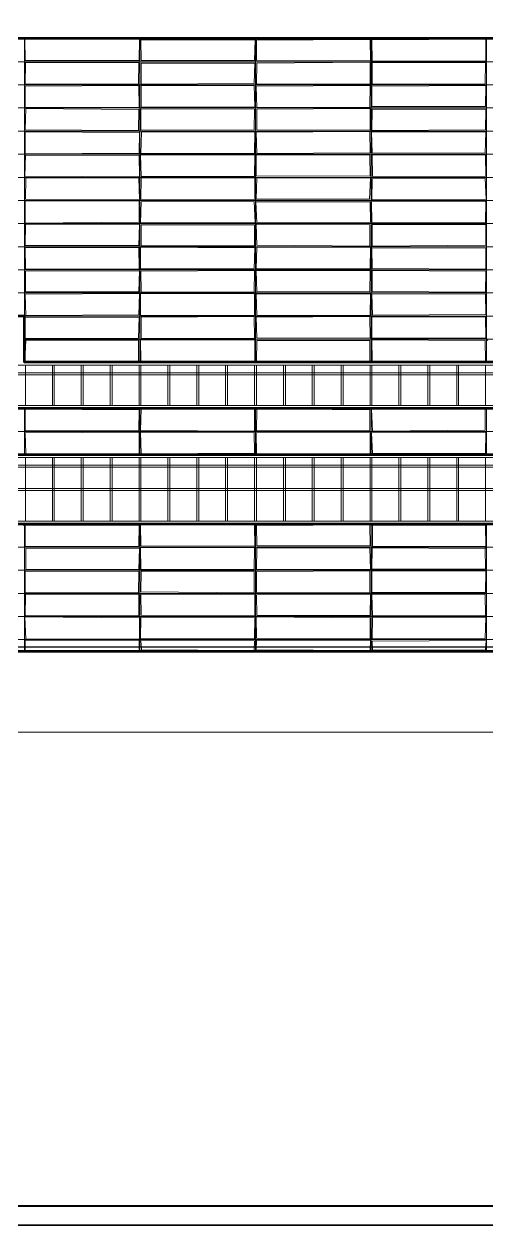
# Model space of a CAD drawing. Extents: x -50000 to 1632000, y -47600 to 308800.
# Drawn here: x 999987 to 1024013, y 189500 to 252350 of the extents above; entities that cross this region are included whole.
import ezdxf

# ---------------------------------------------------------------- set-up
doc = ezdxf.new("R2010")
doc.units = 0
doc.header["$MEASUREMENT"] = 0
doc.layers.get('Defpoints').update_dxf_attribs({"color": 6})
doc.layers.add('1', color=7, linetype='Continuous')
doc.layers.add('2', color=7, linetype='Continuous')
doc.styles.get("Standard").update_dxf_attribs({"font": 'isocpeur.ttf'})
doc.dimstyles.get("Standard").update_dxf_attribs({"dimscale": 200, "dimtxt": 2.5, "dimasz": 1.5, "dimexe": 1.5, "dimexo": 5, "dimgap": 1, "dimtad": 1, "dimtoh": 1, "dimdec": 0, "dimrnd": 10, "dimzin": 0, "dimtxsty": 'Standard', "dimblk": 'OBLIQUE', "dimcen": 1, "dimdle": 1.5, "dimclrd": 256, "dimclre": 256, "dimclrt": 256, "dimadec": 0, "dimazin": 0, "dimtfac": 1, "dimtdec": 0, "dimtix": 1, "dimtmove": 0, "dimatfit": 3, "dimldrblk": 'NONE', "dimfxl": 1, "dimtolj": 1, "dimtzin": 0, "dimlwd": 18, "dimlwe": 18, "dimarcsym": 1})

# ---------------------------------------------------------------- blocks, each defined once
blk = doc.blocks.new('_Oblique')
at = {"color": 0, "linetype": 'ByBlock', "lineweight": -2}
blk.add_line((-0.5, -0.5), (0.5, 0.5), dxfattribs=at)
blk = doc.blocks.new('*D18')
at = {"layer": '1', "linetype": 'Continuous', "lineweight": 18, "transparency": 16777216}
blk.add_line((837700, 215600), (1240300, 215600), dxfattribs=at)
at = {"layer": 'Defpoints', "color": 0, "linetype": 'Continuous', "transparency": 16777216}
for p in [(838000, 220000), (1240000, 220000), (1240000, 215600)]:
    blk.add_point(p, dxfattribs=at)
at = {"layer": '1', "linetype": 'Continuous', "lineweight": 18, "transparency": 16777216, "xscale": 300, "yscale": 300, "zscale": 300, "rotation": 180}
blk.add_blockref('_Oblique', (838000, 215600), dxfattribs=at)
at = {"layer": '1', "linetype": 'Continuous', "lineweight": 18, "transparency": 16777216, "xscale": 300, "yscale": 300, "zscale": 300}
blk.add_blockref('_Oblique', (1240000, 215600), dxfattribs=at)
at = {"layer": '1', "linetype": 'Continuous', "lineweight": 18, "transparency": 16777216, "insert": (1039000, 216050), "char_height": 500, "attachment_point": 5}
blk.add_mtext('\\A1;402000', dxfattribs=at)
blk = doc.blocks.new('_None')
blk = doc.blocks.new('*D19')
at = {"layer": '2', "linetype": 'Continuous', "lineweight": 18, "transparency": 16777216}
blk.add_line((837700, -4400), (1240300, -4400), dxfattribs=at)
at = {"layer": 'Defpoints', "color": 0, "linetype": 'Continuous', "transparency": 16777216}
for p in [(1240000, 220000), (838000, 0), (1240000, -4400)]:
    blk.add_point(p, dxfattribs=at)
at = {"layer": '2', "linetype": 'Continuous', "lineweight": 18, "transparency": 16777216, "xscale": 300, "yscale": 300, "zscale": 300, "rotation": 180}
blk.add_blockref('_Oblique', (838000, -4400), dxfattribs=at)
at = {"layer": '2', "linetype": 'Continuous', "lineweight": 18, "transparency": 16777216, "xscale": 300, "yscale": 300, "zscale": 300}
blk.add_blockref('_Oblique', (1240000, -4400), dxfattribs=at)
at = {"layer": '2', "linetype": 'Continuous', "lineweight": 18, "transparency": 16777216, "insert": (1039000, -3950), "char_height": 500, "attachment_point": 5}
blk.add_mtext('\\A1;402000', dxfattribs=at)

msp = doc.modelspace()

# ---------------------------------------------------------------- linework, layer by layer
at = {"layer": '1', "color": 8, "linetype": 'Continuous', "lineweight": 13}
for p, q in [((1240300, 251600), (838000, 251600)), ((1000000, 251600), (1000000, 234800)), ((1006000, 251600), (1006000, 234800)), ((1012000, 251600), (1012000, 234800)), ((1018000, 251600), (1018000, 234800)), ((1024000, 251600), (1024000, 234800)), ((1240000, 250400), (838000, 250400)), ((1240000, 249200), (838000, 249200)), ((838000, 248000), (1240000, 248000)), ((1240000, 246800), (838000, 246800)), ((838000, 245600), (1240000, 245600)), ((838000, 244400), (1240000, 244400)), ((838000, 243200), (1240000, 243200)), ((838000, 242000), (1240000, 242000)), ((1240000, 240800), (838000, 240800)), ((838000, 239600), (1240000, 239600)), ((1240000, 238400), (838000, 238400)), ((838000, 237200), (1240000, 237200)), ((1054000, 236000), (1000000, 236000)), ((1000000, 234800), (1054000, 234800)), ((1240000, 232400), (838000, 232400)), ((1000000, 232400), (1000000, 230000)), ((1006000, 232400), (1006000, 230000)), ((1012000, 232400), (1012000, 230000)), ((1018000, 232400), (1018000, 230000)), ((1024000, 232400), (1024000, 230000)), ((838000, 231200), (1240000, 231200)), ((1240000, 226400), (838000, 226400)), ((1000000, 226400), (1000000, 219800)), ((1006000, 226400), (1006000, 219800)), ((1012000, 226400), (1012000, 219800)), ((1018000, 226400), (1018000, 219800)), ((1024000, 226400), (1024000, 219800)), ((1240000, 225200), (838000, 225200)), ((838000, 224000), (1240000, 224000)), ((838000, 222800), (1240000, 222800)), ((1240000, 221600), (838000, 221600)), ((1240000, 220400), (838000, 220400)), ((830684.8, 219800), (1240000, 219800))]:
    msp.add_line(p, q, dxfattribs=at)
at = {"layer": '1', "color": 8, "linetype": 'Continuous', "lineweight": 9}
for p, q in [((1000027.4, 251563.1), (1005971.8, 251570.9)), ((1000033.7, 250461.2), (1000027.4, 251563.1)), ((1005959.3, 250462.9), (1005971.8, 251570.9)), ((1006038.5, 251546.5), (1011974, 251533.7)), ((1006067.1, 250463), (1006038.5, 251546.5)), ((1011941.8, 250474.1), (1011974, 251533.7)), ((1012045.2, 250472.3), (1012057.3, 251527)), ((1012057.3, 251527), (1017960.1, 251551.7)), ((1017969.4, 250446.4), (1017960.1, 251551.7)), ((1018039, 251539.5), (1023967.6, 251574.6)), ((1018065.1, 250437.8), (1018039, 251539.5)), ((1023959, 250433.2), (1023967.6, 251574.6)), ((1000033.7, 250461.2), (1005959.3, 250462.9)), ((1000036.7, 249242.5), (1000049.7, 250354.6)), ((1000049.7, 250354.6), (1005947.6, 250347.2)), ((1005925.3, 249251.2), (1005947.6, 250347.2)), ((1006054.3, 249237.8), (1006061, 250332.1)), ((1006061, 250332.1), (1011959.7, 250326)), ((1006067.1, 250463), (1011941.8, 250474.1)), ((1011939, 249267), (1011959.7, 250326)), ((1012045.2, 250472.3), (1017969.4, 250446.4)), ((1012051.1, 249233.7), (1012071.3, 250333.9)), ((1012071.3, 250333.9), (1017956.2, 250372.6)), ((1017961, 249232.5), (1017956.2, 250372.6)), ((1018052.7, 250369.6), (1023953.1, 250345.5)), ((1018066.2, 249234.4), (1018052.7, 250369.6)), ((1018065.1, 250437.8), (1023959, 250433.2)), ((1023932.5, 249251.8), (1023953.1, 250345.5)), ((1000028.4, 249129), (1005933.8, 249163.5)), ((1000034.3, 248030.2), (1000028.4, 249129)), ((1000036.7, 249242.5), (1005925.3, 249251.2)), ((1005951, 248034.5), (1005933.8, 249163.5)), ((1006054.3, 249237.8), (1011939, 249267)), ((1006058, 248047.1), (1006065.7, 249167.5)), ((1006065.7, 249167.5), (1011937.7, 249165.6)), ((1011957.9, 248058.6), (1011937.7, 249165.6)), ((1012042.8, 249128.9), (1017948.9, 249166.3)), ((1012065.6, 248029.5), (1012042.8, 249128.9)), ((1012051.1, 249233.7), (1017961, 249232.5)), ((1017944.2, 248041.2), (1017948.9, 249166.3)), ((1018035.9, 249135), (1023969.3, 249171.1)), ((1018049.3, 248074.8), (1018035.9, 249135)), ((1018066.2, 249234.4), (1023932.5, 249251.8)), ((1023953.2, 248073.7), (1023969.3, 249171.1)), ((1000031.2, 246860.9), (1000064.1, 247973.4)), ((1000034.3, 248030.2), (1005951, 248034.5)), ((1000064.1, 247973.4), (1005937.6, 247928.2)), ((1005930.3, 246827.5), (1005937.6, 247928.2)), ((1006048.6, 246845), (1006052.5, 247949.7)), ((1006052.5, 247949.7), (1011944.9, 247946.1)), ((1006058, 248047.1), (1011957.9, 248058.6)), ((1011925.1, 246866.1), (1011944.9, 247946.1)), ((1012065.6, 248029.5), (1017944.2, 248041.2)), ((1012067.1, 246870.6), (1012068.4, 247940.3)), ((1012068.4, 247940.3), (1017960.6, 247971.7)), ((1017946.9, 246841.8), (1017960.6, 247971.7)), ((1018038.4, 246829.1), (1018053.4, 247938.3)), ((1018049.3, 248074.8), (1023953.2, 248073.7)), ((1018053.4, 247938.3), (1023964.8, 247935.6)), ((1023953.4, 246858.9), (1023964.8, 247935.6)), ((1000031.2, 246860.9), (1005930.3, 246827.5)), ((1000036.7, 245628.1), (1000042.5, 246761.6)), ((1000042.5, 246761.6), (1005973.2, 246729)), ((1005953.2, 245661.8), (1005973.2, 246729)), ((1006045.7, 245632.1), (1006074.9, 246752.4)), ((1006048.6, 246845), (1011925.1, 246866.1)), ((1006074.9, 246752.4), (1011960.8, 246761.5)), ((1011942.7, 245640.5), (1011960.8, 246761.5)), ((1012039.8, 246737.8), (1017943.8, 246774.8)), ((1012073.6, 245631.7), (1012039.8, 246737.8)), ((1012067.1, 246870.6), (1017946.9, 246841.8)), ((1017963.1, 245671.2), (1017943.8, 246774.8)), ((1018030.1, 246745.7), (1023967.8, 246757.9)), ((1018061.5, 245664.4), (1018030.1, 246745.7)), ((1018038.4, 246829.1), (1023953.4, 246858.9)), ((1023931.1, 245651.7), (1023967.8, 246757.9)), ((1000025.1, 244465.8), (1000056.6, 245546.3)), ((1000036.7, 245628.1), (1005953.2, 245661.8)), ((1000056.6, 245546.3), (1005962.5, 245539.4)), ((1005973.2, 244431.6), (1005962.5, 245539.4)), ((1006026.1, 245567.3), (1011963.9, 245564.1)), ((1006053.9, 244450.8), (1006026.1, 245567.3)), ((1006045.7, 245632.1), (1011942.7, 245640.5)), ((1011951.2, 244451.3), (1011963.9, 245564.1)), ((1012029.9, 244473.9), (1012033.5, 245567.7)), ((1012033.5, 245567.7), (1017930.7, 245545)), ((1012073.6, 245631.7), (1017963.1, 245671.2)), ((1017962.6, 244467.2), (1017930.7, 245545)), ((1018061.5, 245664.4), (1023931.1, 245651.7)), ((1018067.4, 245569.7), (1023937.7, 245546.7)), ((1018074.7, 244450.9), (1018067.4, 245569.7)), ((1023957, 244456.6), (1023937.7, 245546.7)), ((1000025.1, 244465.8), (1005973.2, 244431.6)), ((1000055.2, 243262), (1000069.5, 244349.4)), ((1000069.5, 244349.4), (1005949, 244374.4)), ((1005969.3, 243241.2), (1005949, 244374.4)), ((1006048.9, 243246.6), (1006060.5, 244352.8)), ((1006053.9, 244450.8), (1011951.2, 244451.3)), ((1006060.5, 244352.8), (1011970.4, 244374)), ((1011969.5, 243272.2), (1011970.4, 244374)), ((1012029.9, 244473.9), (1017962.6, 244467.2)), ((1012040.3, 243260.1), (1012074.8, 244374.6)), ((1012074.8, 244374.6), (1017973.2, 244352.5)), ((1017925.2, 243264), (1017973.2, 244352.5)), ((1018044.8, 243235.5), (1018058.6, 244327.8)), ((1018058.6, 244327.8), (1023930.4, 244358.4)), ((1018074.7, 244450.9), (1023957, 244456.6)), ((1023972, 243265), (1023930.4, 244358.4)), ((1000055.2, 243262), (1005969.3, 243241.2)), ((1006048.9, 243246.6), (1011969.5, 243272.2)), ((1012040.3, 243260.1), (1017925.2, 243264)), ((1018044.8, 243235.5), (1023972, 243265)), ((1000030.5, 242028.2), (1000041.4, 243174.9)), ((1000041.4, 243174.9), (1005958.8, 243158.5)), ((1005961.5, 242069.4), (1005958.8, 243158.5)), ((1006030.4, 242033.6), (1006055, 243128.8)), ((1006055, 243128.8), (1011932.4, 243146.4)), ((1011974.3, 242063.4), (1011932.4, 243146.4)), ((1012025.2, 243127.3), (1017951.7, 243126.7)), ((1012060.9, 242046.7), (1012025.2, 243127.3)), ((1017964.6, 242071.2), (1017951.7, 243126.7)), ((1018031.8, 243126.5), (1023966.5, 243156.8)), ((1018037.9, 242050.2), (1018031.8, 243126.5)), ((1023944.6, 242034.8), (1023966.5, 243156.8)), ((1000030.5, 242028.2), (1005961.5, 242069.4)), ((1000046.4, 241963.3), (1005970.7, 241973.5)), ((1005947.8, 240865.3), (1005970.7, 241973.5)), ((1006030.4, 242033.6), (1011974.3, 242063.4)), ((1012060.9, 242046.7), (1017964.6, 242071.2)), ((1018037.9, 242050.2), (1023944.6, 242034.8)), ((1000035.6, 240866), (1000046.4, 241963.3)), ((1006054.1, 241938.6), (1011946.3, 241942.2)), ((1006059.6, 240851.8), (1006054.1, 241938.6)), ((1011952, 240848.7), (1011946.3, 241942.2)), ((1012034.4, 241963.8), (1017944.4, 241934)), ((1012063.4, 240870.5), (1012034.4, 241963.8)), ((1017933.2, 240829.2), (1017944.4, 241934)), ((1018054.6, 241944.2), (1023962, 241955.6)), ((1018058, 240832.1), (1018054.6, 241944.2)), ((1023971.2, 240873.3), (1023962, 241955.6)), ((1000029.2, 240764.2), (1005932.5, 240754.7)), ((1000061.2, 239626.7), (1000029.2, 240764.2)), ((1000035.6, 240866), (1005947.8, 240865.3)), ((1005957, 239645.1), (1005932.5, 240754.7)), ((1006026.8, 239651.1), (1006030.7, 240767.4)), ((1006030.7, 240767.4), (1011957.2, 240734.8)), ((1006059.6, 240851.8), (1011952, 240848.7)), ((1011934.4, 239656.7), (1011957.2, 240734.8)), ((1012041.9, 239644.3), (1012062, 240770.4)), ((1012062, 240770.4), (1017964.4, 240759.3)), ((1012063.4, 240870.5), (1017933.2, 240829.2)), ((1017949.5, 239647.4), (1017964.4, 240759.3)), ((1018041.8, 240744.2), (1023969.3, 240725.8)), ((1018063.3, 239670.1), (1018041.8, 240744.2)), ((1018058, 240832.1), (1023971.2, 240873.3)), ((1023968.4, 239636.9), (1023969.3, 240725.8)), ((1000047.6, 238451.4), (1000050.2, 239530.9)), ((1000050.2, 239530.9), (1005967.9, 239547.7)), ((1000061.2, 239626.7), (1005957, 239645.1)), ((1005939, 238455.7), (1005967.9, 239547.7)), ((1006026.8, 239651.1), (1011934.4, 239656.7)), ((1006047.5, 239525.1), (1011945.6, 239568)), ((1006061.7, 238436), (1006047.5, 239525.1)), ((1011933.9, 238441.4), (1011945.6, 239568)), ((1012030.6, 239566.6), (1017957.7, 239537.9)), ((1012072.1, 238456.9), (1012030.6, 239566.6)), ((1012041.9, 239644.3), (1017949.5, 239647.4)), ((1017934.1, 238466.4), (1017957.7, 239537.9)), ((1018063.3, 239670.1), (1023968.4, 239636.9)), ((1018063.8, 239561.8), (1023968.3, 239527.8)), ((1018065.9, 238473.2), (1018063.8, 239561.8)), ((1023937, 238430), (1023968.3, 239527.8)), ((1000030.4, 238342.9), (1005969.7, 238372.6)), ((1000069.1, 237230), (1000030.4, 238342.9)), ((1000047.6, 238451.4), (1005939, 238455.7)), ((1005942.2, 237256.9), (1005969.7, 238372.6)), ((1006028.3, 237226.2), (1006029, 238369.5)), ((1006029, 238369.5), (1011951.3, 238348.4)), ((1006061.7, 238436), (1011933.9, 238441.4)), ((1011953.6, 237236.4), (1011951.3, 238348.4)), ((1012038.5, 238358), (1017966.3, 238348)), ((1012071, 237236.5), (1012038.5, 238358)), ((1012072.1, 238456.9), (1017934.1, 238466.4)), ((1017952, 237229.4), (1017966.3, 238348)), ((1018040, 238338.4), (1023946.7, 238351)), ((1018070.1, 237241.1), (1018040, 238338.4)), ((1018065.9, 238473.2), (1023937, 238430)), ((1023959.7, 237273.5), (1023946.7, 238351)), ((1000036.3, 237126), (1005960.3, 237146.6)), ((1000039.2, 236037.7), (1000036.3, 237126)), ((1000069.1, 237230), (1005942.2, 237256.9)), ((1005930.1, 236046.4), (1005960.3, 237146.6)), ((1006028.3, 237226.2), (1011953.6, 237236.4)), ((1006060.1, 237134.8), (1011931.5, 237167.9)), ((1006060.6, 236051.6), (1006060.1, 237134.8)), ((1011952.6, 236031.5), (1011931.5, 237167.9)), ((1012032.8, 237140.1), (1017936.9, 237168.3)), ((1012064.7, 236071.3), (1012032.8, 237140.1)), ((1012071, 237236.5), (1017952, 237229.4)), ((1017953.3, 236046.1), (1017936.9, 237168.3)), ((1018037, 237163.3), (1023939.2, 237166.3)), ((1018042.9, 236056.8), (1018037, 237163.3)), ((1018070.1, 237241.1), (1023959.7, 237273.5)), ((1023967.5, 236050.1), (1023939.2, 237166.3)), ((1000026.7, 234835.4), (1000068.3, 235954.5)), ((1000039.2, 236037.7), (1005930.1, 236046.4)), ((1000068.3, 235954.5), (1005927.1, 235951.9)), ((1005926.6, 234826.1), (1005927.1, 235951.9)), ((1006034.6, 235958.9), (1011967.6, 235947.5)), ((1006043.6, 234864.4), (1006034.6, 235958.9)), ((1006060.6, 236051.6), (1011952.6, 236031.5)), ((1011971.6, 234838.8), (1011967.6, 235947.5)), ((1012043.8, 234841.9), (1012067, 235928.1)), ((1012064.7, 236071.3), (1017953.3, 236046.1)), ((1012067, 235928.1), (1017940.7, 235930.2)), ((1017930.4, 234826.7), (1017940.7, 235930.2)), ((1018042.9, 236056.8), (1023967.5, 236050.1)), ((1018050.5, 235970.3), (1023932, 235927.6)), ((1018060.8, 234866.3), (1018050.5, 235970.3)), ((1023950.4, 234841.3), (1023932, 235927.6)), ((1024000, 236000), (1024073, 235927.6)), ((1000026.7, 234835.4), (1005926.6, 234826.1)), ((1006043.6, 234864.4), (1011971.6, 234838.8)), ((1012043.8, 234841.9), (1017930.4, 234826.7)), ((1018060.8, 234866.3), (1023950.4, 234841.3)), ((1000033.2, 231246.1), (1000033.9, 232361.2)), ((1000033.9, 232361.2), (1005966.4, 232329.4)), ((1005941.7, 231250.1), (1005966.4, 232329.4)), ((1006034.6, 231258.7), (1006065.5, 232371.4)), ((1006065.5, 232371.4), (1011956.5, 232368.9)), ((1011951.2, 231225.1), (1011956.5, 232368.9)), ((1012050.5, 231234.9), (1012064.9, 232373.5)), ((1012064.9, 232373.5), (1017942.8, 232326.8)), ((1017932, 231259.4), (1017942.8, 232326.8)), ((1018025.3, 232357.9), (1023931.9, 232372.8)), ((1018070.2, 231228.6), (1018025.3, 232357.9)), ((1023935.1, 231268.9), (1023931.9, 232372.8)), ((1000033.2, 231246.1), (1005941.7, 231250.1)), ((1000045, 231130.6), (1005953.5, 231165.1)), ((1000074.5, 230060.5), (1000045, 231130.6)), ((1005958.2, 230028.2), (1005953.5, 231165.1)), ((1006034.6, 231258.7), (1011951.2, 231225.1)), ((1006035.2, 231165.1), (1011932.4, 231162.6)), ((1006057.9, 230053.8), (1006035.2, 231165.1)), ((1011950.4, 230074.4), (1011932.4, 231162.6)), ((1012034, 231141.9), (1017960.7, 231151.6)), ((1012049.6, 230068.7), (1012034, 231141.9)), ((1012050.5, 231234.9), (1017932, 231259.4)), ((1017946.7, 230031.5), (1017960.7, 231151.6)), ((1018027.6, 231130.8), (1023960.2, 231167.7)), ((1018074.1, 230057.1), (1018027.6, 231130.8)), ((1018070.2, 231228.6), (1023935.1, 231268.9)), ((1023952.2, 230054), (1023960.2, 231167.7)), ((1000074.5, 230060.5), (1005958.2, 230028.2)), ((1006057.9, 230053.8), (1011950.4, 230074.4)), ((1012049.6, 230068.7), (1017946.7, 230031.5)), ((1018074.1, 230057.1), (1023952.2, 230054)), ((1000000, 226400), (999927.8, 226329.6)), ((1000034, 226350), (1005961.9, 226333.4)), ((1000034.9, 225241.4), (1000034, 226350)), ((1005937.9, 225256.4), (1005961.9, 226333.4)), ((1006035.4, 226361.6), (1011948.1, 226343.1)), ((1006050.5, 225272.9), (1006035.4, 226361.6)), ((1011969.9, 225253.3), (1011948.1, 226343.1)), ((1012058.7, 226333), (1017942, 226350.7)), ((1012063.9, 225267.8), (1012058.7, 226333)), ((1017947.4, 225270.1), (1017942, 226350.7)), ((1018000, 226400), (1018074.5, 226331.5)), ((1018068.5, 225242.2), (1018074.5, 226331.5)), ((1018074.5, 226331.5), (1023947.4, 226335.2)), ((1023954.4, 225230.9), (1023947.4, 226335.2)), ((1000034.9, 225241.4), (1005937.9, 225256.4)), ((1000064.3, 225133.6), (1005970.4, 225155.3)), ((1000069.4, 224058.2), (1000064.3, 225133.6)), ((1005932, 224043), (1005970.4, 225155.3)), ((1006033.2, 225161), (1011944.3, 225174.8)), ((1006045.9, 224039.3), (1006033.2, 225161)), ((1006050.5, 225272.9), (1011969.9, 225253.3)), ((1011926.1, 224048.5), (1011944.3, 225174.8)), ((1012056.7, 224037.8), (1012061.2, 225163.1)), ((1012061.2, 225163.1), (1017945.7, 225151.5)), ((1012063.9, 225267.8), (1017947.4, 225270.1)), ((1017974, 224039.1), (1017945.7, 225151.5)), ((1018047.2, 224052.3), (1018060.3, 225170.7)), ((1018060.3, 225170.7), (1023925.1, 225128.5)), ((1018068.5, 225242.2), (1023954.4, 225230.9)), ((1024000, 225200), (1023925.1, 225128.5)), ((1023943.9, 224049.6), (1023925.1, 225128.5)), ((1000042.6, 223954.8), (1000036, 222831.5)), ((1000042.6, 223954.8), (1005942.4, 223937.9)), ((1000069.4, 224058.2), (1005932, 224043)), ((1005931.7, 222831.8), (1005942.4, 223937.9)), ((1006042.5, 222874), (1006053.6, 223950.4)), ((1006045.9, 224039.3), (1011926.1, 224048.5)), ((1006053.6, 223950.4), (1011929.2, 223953.5)), ((1011934.6, 222826.5), (1011929.2, 223953.5)), ((1012043.9, 222838.7), (1012050, 223935.3)), ((1012050, 223935.3), (1017933, 223963.4)), ((1012056.7, 224037.8), (1017974, 224039.1)), ((1017940.6, 222835.1), (1017933, 223963.4)), ((1018038.6, 222843.5), (1018041.1, 223966.7)), ((1018041.1, 223966.7), (1023954.3, 223968.5)), ((1018047.2, 224052.3), (1023943.9, 224049.6)), ((1023938.8, 222843.5), (1023954.3, 223968.5)), ((1000030.7, 221626), (1000057.6, 222751.3)), ((1000036, 222831.5), (1005931.7, 222831.8)), ((1000057.6, 222751.3), (1005933.6, 222736.5)), ((1005943.2, 221653.9), (1005933.6, 222736.5)), ((1006042.5, 222874), (1011934.6, 222826.5)), ((1006052.7, 222738), (1011962, 222731.4)), ((1006053.8, 221672.4), (1006052.7, 222738)), ((1011963.3, 221645.4), (1011962, 222731.4)), ((1012043.9, 222838.7), (1017940.6, 222835.1)), ((1012045.6, 222730.6), (1017971.7, 222742.8)), ((1012063.1, 221646.1), (1012045.6, 222730.6)), ((1017962.5, 221655), (1017971.7, 222742.8)), ((1018038.6, 222843.5), (1023938.8, 222843.5)), ((1018043, 222734.9), (1023933.6, 222760.9)), ((1018071.9, 221630), (1018043, 222734.9)), ((1023940.5, 221631), (1023933.6, 222760.9)), ((1000025.7, 221574.9), (1005973, 221527.2)), ((1000071.1, 220427.2), (1000025.7, 221574.9)), ((1000030.7, 221626), (1005943.2, 221653.9)), ((1005970.2, 220440.4), (1005973, 221527.2)), ((1006034.4, 220442.4), (1006043.6, 221542.7)), ((1006043.6, 221542.7), (1011972.2, 221536.8)), ((1006053.8, 221672.4), (1011963.3, 221645.4)), ((1011943.8, 220443.2), (1011972.2, 221536.8)), ((1012030.3, 221574.7), (1017955.8, 221539.2)), ((1012054.9, 220468.9), (1012030.3, 221574.7)), ((1012063.1, 221646.1), (1017962.5, 221655)), ((1017963, 220439.5), (1017955.8, 221539.2)), ((1018056.8, 220435.9), (1018070.9, 221543)), ((1018070.9, 221543), (1023957.7, 221569.9)), ((1018071.9, 221630), (1023940.5, 221631)), ((1023928, 220455.2), (1023957.7, 221569.9)), ((1000029.6, 220347.2), (1005957.1, 220370.2)), ((1000033.8, 219839.5), (1000029.6, 220347.2)), ((1000071.1, 220427.2), (1005970.2, 220440.4)), ((1005952.9, 219851.5), (1005957.1, 220370.2)), ((1006034.4, 220442.4), (1011943.8, 220443.2)), ((1006046.7, 220355.9), (1011954.3, 220334.1)), ((1006074.6, 219865.5), (1006046.7, 220355.9)), ((1011928.5, 219839.8), (1011954.3, 220334.1)), ((1012035.9, 219865.6), (1012054.1, 220374.7)), ((1012054.1, 220374.7), (1017966.3, 220367.6)), ((1012054.9, 220468.9), (1017963, 220439.5)), ((1017954.7, 219828.6), (1017966.3, 220367.6)), ((1018051.3, 220325.5), (1023973.7, 220361.6)), ((1018071.8, 219859.5), (1018051.3, 220325.5)), ((1018056.8, 220435.9), (1023928, 220455.2)), ((1023945.8, 219850.3), (1023973.7, 220361.6)), ((1000033.8, 219839.5), (1005952.9, 219851.5)), ((1006074.6, 219865.5), (1011928.5, 219839.8)), ((1012035.9, 219865.6), (1017954.7, 219828.6)), ((1018071.8, 219859.5), (1023945.8, 219850.3))]:
    msp.add_line(p, q, dxfattribs=at)
at = {"layer": '1', "linetype": 'Continuous', "lineweight": 20}
for p, q in [((838150, 234650), (1240000, 234650)), ((1054000, 234800), (1000000, 234800)), ((1000050, 232550), (1000050, 234650)), ((1001450, 234650), (1001450, 232550)), ((1001550, 232550), (1001550, 234650)), ((1002950, 234650), (1002950, 232550)), ((1003050, 232550), (1003050, 234650)), ((1004450, 234650), (1004450, 232550)), ((1004550, 232550), (1004550, 234650)), ((1005950, 234650), (1005950, 232550)), ((1006050, 232550), (1006050, 234650)), ((1007450, 234650), (1007450, 232550)), ((1007550, 232550), (1007550, 234650)), ((1008950, 234650), (1008950, 232550)), ((1009050, 232550), (1009050, 234650)), ((1010450, 234650), (1010450, 232550)), ((1010550, 232550), (1010550, 234650)), ((1011950, 234650), (1011950, 232550)), ((1012050, 232550), (1012050, 234650)), ((1013450, 234650), (1013450, 232550)), ((1013550, 232550), (1013550, 234650)), ((1014950, 234650), (1014950, 232550)), ((1015050, 232550), (1015050, 234650)), ((1016450, 234650), (1016450, 232550)), ((1016550, 232550), (1016550, 234650)), ((1017950, 234650), (1017950, 232550)), ((1018050, 232550), (1018050, 234650)), ((1019450, 234650), (1019450, 232550)), ((1019550, 232550), (1019550, 234650)), ((1020950, 234650), (1020950, 232550)), ((1021050, 232550), (1021050, 234650)), ((1022450, 234650), (1022450, 232550)), ((1022550, 232550), (1022550, 234650)), ((1023950, 234650), (1023950, 232550)), ((838150, 234250), (1240000, 234250)), ((838150, 234150), (1240000, 234150)), ((1240000, 232550), (838150, 232550)), ((838150, 229850), (1240000, 229850)), ((838150, 229450), (1240000, 229450)), ((1000050, 226550), (1000050, 229850)), ((1001450, 229850), (1001450, 226550)), ((1001550, 226550), (1001550, 229850)), ((1002950, 229850), (1002950, 226550)), ((1003050, 226550), (1003050, 229850)), ((1004450, 229850), (1004450, 226550)), ((1004550, 226550), (1004550, 229850)), ((1005950, 229850), (1005950, 226550)), ((1006050, 226550), (1006050, 229850)), ((1007450, 229850), (1007450, 226550)), ((1007550, 226550), (1007550, 229850)), ((1008950, 229850), (1008950, 226550)), ((1009050, 226550), (1009050, 229850)), ((1010450, 229850), (1010450, 226550)), ((1010550, 226550), (1010550, 229850)), ((1011950, 229850), (1011950, 226550)), ((1012050, 226550), (1012050, 229850)), ((1013450, 229850), (1013450, 226550)), ((1013550, 226550), (1013550, 229850)), ((1014950, 229850), (1014950, 226550)), ((1015050, 226550), (1015050, 229850)), ((1016450, 229850), (1016450, 226550)), ((1016550, 226550), (1016550, 229850)), ((1017950, 229850), (1017950, 226550)), ((1018050, 226550), (1018050, 229850)), ((1019450, 229850), (1019450, 226550)), ((1019550, 226550), (1019550, 229850)), ((1020950, 229850), (1020950, 226550)), ((1021050, 226550), (1021050, 229850)), ((1022450, 229850), (1022450, 226550)), ((1022550, 226550), (1022550, 229850)), ((1023950, 229850), (1023950, 226550)), ((838150, 229350), (1240000, 229350)), ((838150, 228250), (1240000, 228250)), ((838150, 228150), (1240000, 228150)), ((1240000, 226550), (838150, 226550))]:
    msp.add_line(p, q, dxfattribs=at)
at = {"layer": '1', "lineweight": 70}
msp.add_line((1240300, 230000), (838000, 230000), dxfattribs=at)
at = {"layer": '1', "linetype": 'Continuous', "lineweight": 100}
msp.add_line((830684.8, 219800), (1253400.4, 219800), dxfattribs=at)
at = {"layer": '1', "linetype": 'Continuous', "lineweight": 40, "flags": 128}
msp.add_lwpolyline([(795000, 191000), (1294600, 191000), (1294600, 307800), (795000, 307800)], close=True, dxfattribs=at)
at = {"layer": '1', "lineweight": 70}
for points in [[(1240300, 251600), (838000, 251600), (838000, 219800)], [(1240300, 234800), (1192000, 234800), (1192000, 237200), (1144000, 237200), (1144000, 234800), (1102000, 234800), (1102000, 237200), (1054000, 237200), (1054000, 234800), (1000000, 234800), (1000000, 237200), (952000, 237200), (952000, 234800), (910000, 234800), (910000, 237200), (862000, 237200), (862000, 234800), (838000, 234800)], [(1240300, 230000), (1240300, 232400), (838000, 232400)], [(1240300, 219800), (1240300, 226400), (838000, 226400)]]:
    msp.add_lwpolyline(points, dxfattribs=at)
at = {"layer": 'Defpoints'}
msp.add_line((1463800, 220000), (-50000, 220000), dxfattribs=at)
for points in [[(959200, 190000), (1127400, 190000), (1127400, 308800), (959200, 308800)], [(959200, 71200), (1127400, 71200), (1127400, 190000), (959200, 190000)]]:
    msp.add_lwpolyline(points, close=True, dxfattribs=at)

# ---------------------------------------------------------------- dimensions: what is measured, and where the dimension line sits
at = {"layer": '1', "linetype": 'Continuous', "lineweight": 18}
dim = msp.add_linear_dim(base=(1240000, 215600), p1=(838000, 220000), p2=(1240000, 220000), dimstyle='Standard', override={"dimse1": 1, "dimse2": 1, "dimsd1": 0, "dimsd2": 0}, dxfattribs=at)
dim.commit()
dim.dimension.update_dxf_attribs({"geometry": '*D18', "text_midpoint": (1039000, 216050)})
at = {"layer": '2', "linetype": 'Continuous', "lineweight": 18}
dim = msp.add_linear_dim(base=(1240000, -4400), p1=(838000, 0), p2=(1240000, 220000), dimstyle='Standard', override={"dimse1": 1, "dimse2": 1, "dimsd1": 0, "dimsd2": 0}, dxfattribs=at)
dim.commit()
dim.dimension.update_dxf_attribs({"geometry": '*D19', "text_midpoint": (1039000, -3950)})

doc.saveas('drawing.dxf')
